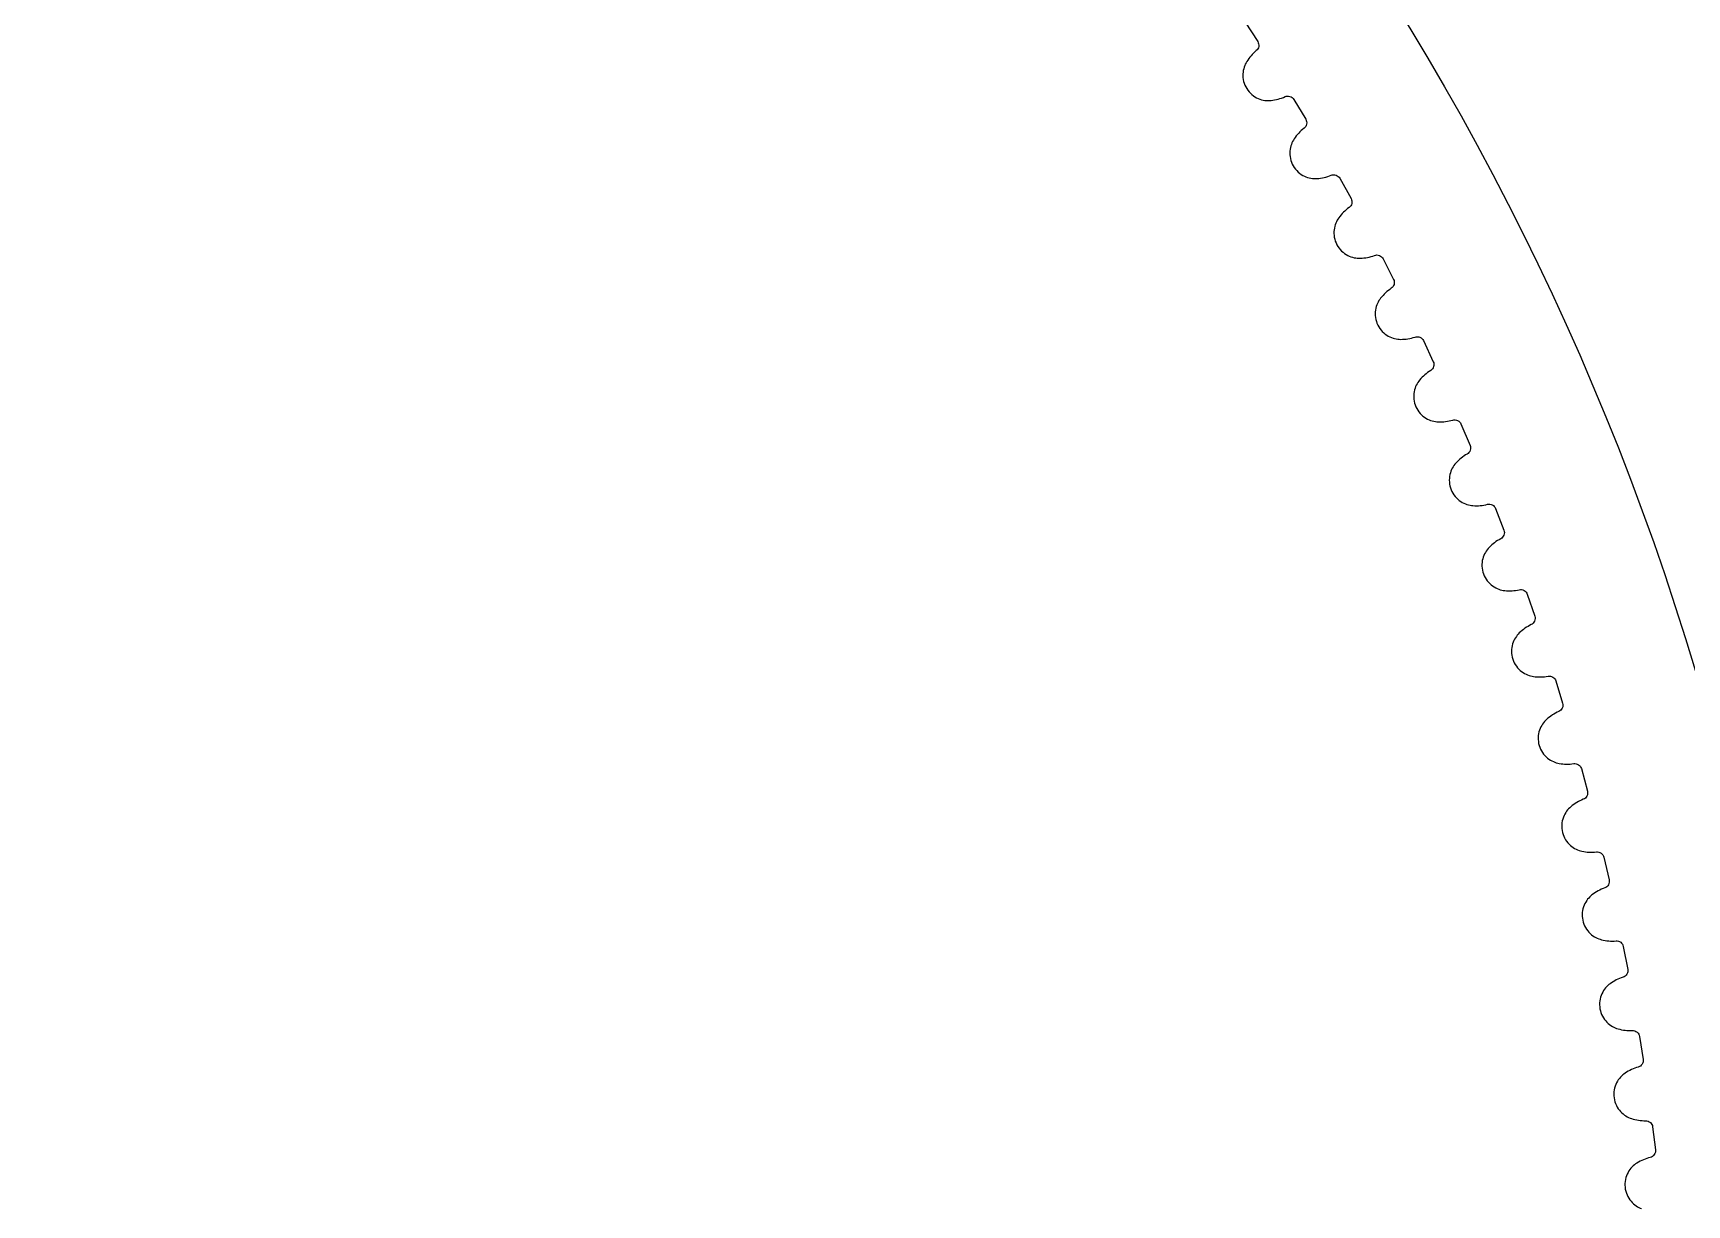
# Model space of a CAD drawing. Extents: x 0 to 297, y -130 to 79.
# Drawn here: x 110.75 to 146.79, y 0.33 to 25.87 of the extents above; entities that cross this region are included whole.
import ezdxf

# ---------------------------------------------------------------- set-up
doc = ezdxf.new("R2010")
doc.units = 0
doc.layers.get('0').update_dxf_attribs({"linetype": 'CONTINUOUS'})

msp = doc.modelspace()

# ---------------------------------------------------------------- linework, layer by layer
at = {"color": 7}
for p, q in [((137.1622, 26.106179), (137.439, 25.680079)), ((137.1622, 26.106179), (137.439, 25.680079)), ((138.2248, 24.422479), (138.4865, 23.986879)), ((138.2248, 24.422479), (138.4865, 23.986879)), ((139.228, 22.702579), (139.4743, 22.258179)), ((139.228, 22.702579), (139.4743, 22.258179)), ((140.1706, 20.948779), (140.4012, 20.496079)), ((140.1706, 20.948779), (140.4012, 20.496079)), ((141.0513, 19.163179), (141.2661, 18.702679)), ((141.0513, 19.163179), (141.2661, 18.702679)), ((141.8692, 17.347879), (142.0678, 16.880179)), ((141.8692, 17.347879), (142.0678, 16.880179)), ((142.6233, 15.505179), (142.8054, 15.030879)), ((142.6233, 15.505179), (142.8054, 15.030879)), ((143.3126, 13.637279), (143.478, 13.156879)), ((143.3126, 13.637279), (143.478, 13.156879)), ((143.9363, 11.746479), (144.0849, 11.260579)), ((143.9363, 11.746479), (144.0849, 11.260579)), ((144.4936, 9.835079), (144.6251, 9.344179)), ((144.4936, 9.835079), (144.6251, 9.344179)), ((144.9839, 7.905279), (145.0982, 7.410179)), ((144.9839, 7.905279), (145.0982, 7.410179)), ((145.4065, 5.959679), (145.5035, 5.460879)), ((145.4065, 5.959679), (145.5035, 5.460879)), ((145.761, 4.000429), (145.8405, 3.498559)), ((145.761, 4.000429), (145.8405, 3.498559)), ((146.0469, 2.030019), (146.1088, 1.525689)), ((146.0469, 2.030019), (146.1088, 1.525689))]:
    msp.add_line(p, q, dxfattribs=at)
for points in [[(89.4618, 54.826279), (122.5989, 54.826279), (149.4618, 27.963379), (149.4618, -5.173721)], [(89.4618, 54.826279), (122.5989, 54.826279), (149.4618, 27.963379), (149.4618, -5.173721)], [(137.439, 25.680079), (137.4584, 25.650479), (137.4658, 25.615779), (137.461, 25.576079)], [(137.439, 25.680079), (137.4584, 25.650479), (137.4658, 25.615779), (137.461, 25.576079)], [(137.2, 25.244679), (137.156, 25.174579), (137.1212, 25.082379), (137.1162, 24.976679)], [(137.2, 25.244679), (137.156, 25.174579), (137.1212, 25.082379), (137.1162, 24.976679)], [(137.4087, 25.483579), (137.3264, 25.415079), (137.2569, 25.335379), (137.2, 25.244679)], [(137.4087, 25.483579), (137.3264, 25.415079), (137.2569, 25.335379), (137.2, 25.244679)], [(137.4087, 25.483579), (137.3264, 25.415079), (137.2569, 25.335379), (137.2, 25.244679)], [(137.461, 25.576079), (137.4536, 25.536779), (137.4362, 25.505979), (137.4087, 25.483579)], [(137.461, 25.576079), (137.4536, 25.536779), (137.4362, 25.505979), (137.4087, 25.483579)], [(137.1162, 24.976679), (137.1106, 24.871679), (137.138, 24.754479), (137.1999, 24.656379)], [(137.1162, 24.976679), (137.1106, 24.871679), (137.138, 24.754479), (137.1999, 24.656379)], [(137.1999, 24.656379), (137.261, 24.557679), (137.3543, 24.481679), (137.4511, 24.440679)], [(137.1999, 24.656379), (137.261, 24.557679), (137.3543, 24.481679), (137.4511, 24.440679)], [(137.4511, 24.440679), (137.5483, 24.398779), (137.6464, 24.389679), (137.7287, 24.398579)], [(137.4511, 24.440679), (137.5483, 24.398779), (137.6464, 24.389679), (137.7287, 24.398579)], [(137.7287, 24.398579), (137.8352, 24.409879), (137.9373, 24.437479), (138.0349, 24.481379)], [(137.7287, 24.398579), (137.8352, 24.409879), (137.9373, 24.437479), (138.0349, 24.481379)], [(137.7287, 24.398579), (137.8352, 24.409879), (137.9373, 24.437479), (138.0349, 24.481379)], [(138.0349, 24.481379), (138.0671, 24.496279), (138.1025, 24.498479), (138.141, 24.487879)], [(138.0349, 24.481379), (138.0671, 24.496279), (138.1025, 24.498479), (138.141, 24.487879)], [(138.0349, 24.481379), (138.0671, 24.496279), (138.1025, 24.498479), (138.141, 24.487879)], [(138.141, 24.487879), (138.1788, 24.474779), (138.2067, 24.452979), (138.2248, 24.422479)], [(138.141, 24.487879), (138.1788, 24.474779), (138.2067, 24.452979), (138.2248, 24.422479)], [(138.141, 24.487879), (138.1788, 24.474779), (138.2067, 24.452979), (138.2248, 24.422479)], [(138.4494, 23.791579), (138.3648, 23.725979), (138.2925, 23.648779), (138.2325, 23.560079)], [(138.4494, 23.791579), (138.3648, 23.725979), (138.2925, 23.648779), (138.2325, 23.560079)], [(138.4494, 23.791579), (138.3648, 23.725979), (138.2925, 23.648779), (138.2325, 23.560079)], [(138.505, 23.882179), (138.4962, 23.843179), (138.4777, 23.812979), (138.4494, 23.791579)], [(138.505, 23.882179), (138.4962, 23.843179), (138.4777, 23.812979), (138.4494, 23.791579)], [(138.4865, 23.986879), (138.505, 23.956679), (138.5111, 23.921779), (138.505, 23.882179)], [(138.4865, 23.986879), (138.505, 23.956679), (138.5111, 23.921779), (138.505, 23.882179)], [(138.2325, 23.560079), (138.1861, 23.491579), (138.1481, 23.400679), (138.1394, 23.295179)], [(138.2325, 23.560079), (138.1861, 23.491579), (138.1481, 23.400679), (138.1394, 23.295179)], [(138.1394, 23.295179), (138.1302, 23.190479), (138.1534, 23.072379), (138.2119, 22.972179)], [(138.1394, 23.295179), (138.1302, 23.190479), (138.1534, 23.072379), (138.2119, 22.972179)], [(138.2119, 22.972179), (138.2695, 22.871379), (138.3601, 22.792179), (138.4554, 22.747879)], [(138.2119, 22.972179), (138.2695, 22.871379), (138.3601, 22.792179), (138.4554, 22.747879)], [(138.4554, 22.747879), (138.5511, 22.702579), (138.6488, 22.690079), (138.7314, 22.695979)], [(138.4554, 22.747879), (138.5511, 22.702579), (138.6488, 22.690079), (138.7314, 22.695979)], [(138.7314, 22.695979), (138.8382, 22.703679), (138.9412, 22.727679), (139.0403, 22.768079)], [(138.7314, 22.695979), (138.8382, 22.703679), (138.9412, 22.727679), (139.0403, 22.768079)], [(138.7314, 22.695979), (138.8382, 22.703679), (138.9412, 22.727679), (139.0403, 22.768079)], [(139.0403, 22.768079), (139.073, 22.781879), (139.1084, 22.782879), (139.1466, 22.770979)], [(139.0403, 22.768079), (139.073, 22.781879), (139.1084, 22.782879), (139.1466, 22.770979)], [(139.0403, 22.768079), (139.073, 22.781879), (139.1084, 22.782879), (139.1466, 22.770979)], [(139.1466, 22.770979), (139.1839, 22.756479), (139.211, 22.733679), (139.228, 22.702579)], [(139.1466, 22.770979), (139.1839, 22.756479), (139.211, 22.733679), (139.228, 22.702579)], [(139.1466, 22.770979), (139.1839, 22.756479), (139.211, 22.733679), (139.228, 22.702579)], [(139.4304, 22.064279), (139.3436, 22.001679), (139.2686, 21.927079), (139.2056, 21.840579)], [(139.4304, 22.064279), (139.3436, 22.001679), (139.2686, 21.927079), (139.2056, 21.840579)], [(139.4304, 22.064279), (139.3436, 22.001679), (139.2686, 21.927079), (139.2056, 21.840579)], [(139.4891, 22.152979), (139.479, 22.114279), (139.4594, 22.084679), (139.4304, 22.064279)], [(139.4891, 22.152979), (139.479, 22.114279), (139.4594, 22.084679), (139.4304, 22.064279)], [(139.4743, 22.258179), (139.4917, 22.227279), (139.4966, 22.192179), (139.4891, 22.152979)], [(139.4743, 22.258179), (139.4917, 22.227279), (139.4966, 22.192179), (139.4891, 22.152979)], [(139.2056, 21.840579), (139.1568, 21.773679), (139.1156, 21.684179), (139.1033, 21.579079)], [(139.2056, 21.840579), (139.1568, 21.773679), (139.1156, 21.684179), (139.1033, 21.579079)], [(139.1033, 21.579079), (139.0904, 21.474679), (139.1095, 21.355879), (139.1645, 21.253679)], [(139.1033, 21.579079), (139.0904, 21.474679), (139.1095, 21.355879), (139.1645, 21.253679)], [(139.1645, 21.253679), (139.2185, 21.150979), (139.3063, 21.068679), (139.4, 21.020979)], [(139.1645, 21.253679), (139.2185, 21.150979), (139.3063, 21.068679), (139.4, 21.020979)], [(139.4, 21.020979), (139.494, 20.972479), (139.5913, 20.956479), (139.674, 20.959579)], [(139.4, 21.020979), (139.494, 20.972479), (139.5913, 20.956479), (139.674, 20.959579)], [(139.674, 20.959579), (139.781, 20.963479), (139.8848, 20.983879), (139.9853, 21.020879)], [(139.674, 20.959579), (139.781, 20.963479), (139.8848, 20.983879), (139.9853, 21.020879)], [(139.674, 20.959579), (139.781, 20.963479), (139.8848, 20.983879), (139.9853, 21.020879)], [(139.9853, 21.020879), (140.0184, 21.033479), (140.0538, 21.033179), (140.0915, 21.019979)], [(139.9853, 21.020879), (140.0184, 21.033479), (140.0538, 21.033179), (140.0915, 21.019979)], [(139.9853, 21.020879), (140.0184, 21.033479), (140.0538, 21.033179), (140.0915, 21.019979)], [(140.0915, 21.019979), (140.1283, 21.004179), (140.1547, 20.980479), (140.1706, 20.948779)], [(140.0915, 21.019979), (140.1283, 21.004179), (140.1547, 20.980479), (140.1706, 20.948779)], [(140.0915, 21.019979), (140.1283, 21.004179), (140.1547, 20.980479), (140.1706, 20.948779)], [(140.3506, 20.303879), (140.2616, 20.244279), (140.1841, 20.172379), (140.1181, 20.088079)], [(140.3506, 20.303879), (140.2616, 20.244279), (140.1841, 20.172379), (140.1181, 20.088079)], [(140.3506, 20.303879), (140.2616, 20.244279), (140.1841, 20.172379), (140.1181, 20.088079)], [(140.4123, 20.390379), (140.4009, 20.352079), (140.3803, 20.323179), (140.3506, 20.303879)], [(140.4123, 20.390379), (140.4009, 20.352079), (140.3803, 20.323179), (140.3506, 20.303879)], [(140.4012, 20.496079), (140.4175, 20.464579), (140.4212, 20.429379), (140.4123, 20.390379)], [(140.4012, 20.496079), (140.4175, 20.464579), (140.4212, 20.429379), (140.4123, 20.390379)], [(140.0067, 19.830279), (139.9902, 19.726479), (140.0051, 19.606979), (140.0565, 19.502979)], [(140.0067, 19.830279), (139.9902, 19.726479), (140.0051, 19.606979), (140.0565, 19.502979)], [(140.1181, 20.088079), (140.067, 20.022979), (140.0227, 19.934879), (140.0067, 19.830279)], [(140.1181, 20.088079), (140.067, 20.022979), (140.0227, 19.934879), (140.0067, 19.830279)], [(140.0565, 19.502979), (140.1069, 19.398379), (140.1918, 19.313079), (140.2838, 19.262279)], [(140.0565, 19.502979), (140.1069, 19.398379), (140.1918, 19.313079), (140.2838, 19.262279)], [(140.2838, 19.262279), (140.3761, 19.210379), (140.4727, 19.191079), (140.5555, 19.191279)], [(140.2838, 19.262279), (140.3761, 19.210379), (140.4727, 19.191079), (140.5555, 19.191279)], [(140.5555, 19.191279), (140.6625, 19.191379), (140.7669, 19.208179), (140.8687, 19.241679)], [(140.5555, 19.191279), (140.6625, 19.191379), (140.7669, 19.208179), (140.8687, 19.241679)], [(140.5555, 19.191279), (140.6625, 19.191379), (140.7669, 19.208179), (140.8687, 19.241679)], [(140.8687, 19.241679), (140.9022, 19.253079), (140.9376, 19.251579), (140.9749, 19.236979)], [(140.8687, 19.241679), (140.9022, 19.253079), (140.9376, 19.251579), (140.9749, 19.236979)], [(140.8687, 19.241679), (140.9022, 19.253079), (140.9376, 19.251579), (140.9749, 19.236979)], [(140.9749, 19.236979), (141.011, 19.219979), (141.0365, 19.195379), (141.0513, 19.163179)], [(140.9749, 19.236979), (141.011, 19.219979), (141.0365, 19.195379), (141.0513, 19.163179)], [(140.9749, 19.236979), (141.011, 19.219979), (141.0365, 19.195379), (141.0513, 19.163179)], [(141.2087, 18.512279), (141.1177, 18.455879), (141.0378, 18.386679), (140.9688, 18.304779)], [(141.2087, 18.512279), (141.1177, 18.455879), (141.0378, 18.386679), (140.9688, 18.304779)], [(141.2087, 18.512279), (141.1177, 18.455879), (141.0378, 18.386679), (140.9688, 18.304779)], [(141.2735, 18.596679), (141.2607, 18.558779), (141.2391, 18.530679), (141.2087, 18.512279)], [(141.2735, 18.596679), (141.2607, 18.558779), (141.2391, 18.530679), (141.2087, 18.512279)], [(141.2661, 18.702679), (141.2812, 18.670679), (141.2837, 18.635279), (141.2735, 18.596679)], [(141.2661, 18.702679), (141.2812, 18.670679), (141.2837, 18.635279), (141.2735, 18.596679)], [(140.8486, 18.051079), (140.8284, 17.947879), (140.8392, 17.827979), (140.8869, 17.722179)], [(140.8486, 18.051079), (140.8284, 17.947879), (140.8392, 17.827979), (140.8869, 17.722179)], [(140.9688, 18.304779), (140.9155, 18.241479), (140.8682, 18.155079), (140.8486, 18.051079)], [(140.9688, 18.304779), (140.9155, 18.241479), (140.8682, 18.155079), (140.8486, 18.051079)], [(140.8869, 17.722179), (140.9336, 17.615979), (141.0155, 17.527779), (141.1057, 17.473679)], [(140.8869, 17.722179), (140.9336, 17.615979), (141.0155, 17.527779), (141.1057, 17.473679)], [(141.1057, 17.473679), (141.196, 17.418679), (141.2919, 17.395979), (141.3747, 17.393279)], [(141.1057, 17.473679), (141.196, 17.418679), (141.2919, 17.395979), (141.3747, 17.393279)], [(141.3747, 17.393279), (141.4817, 17.389679), (141.5866, 17.402779), (141.6894, 17.432679)], [(141.3747, 17.393279), (141.4817, 17.389679), (141.5866, 17.402779), (141.6894, 17.432679)], [(141.3747, 17.393279), (141.4817, 17.389679), (141.5866, 17.402779), (141.6894, 17.432679)], [(141.6894, 17.432679), (141.7233, 17.442979), (141.7587, 17.440179), (141.7954, 17.424379)], [(141.6894, 17.432679), (141.7233, 17.442979), (141.7587, 17.440179), (141.7954, 17.424379)], [(141.6894, 17.432679), (141.7233, 17.442979), (141.7587, 17.440179), (141.7954, 17.424379)], [(141.7954, 17.424379), (141.831, 17.406079), (141.8556, 17.380679), (141.8692, 17.347879)], [(141.7954, 17.424379), (141.831, 17.406079), (141.8556, 17.380679), (141.8692, 17.347879)], [(141.7954, 17.424379), (141.831, 17.406079), (141.8556, 17.380679), (141.8692, 17.347879)], [(142.0039, 16.691979), (141.9109, 16.638779), (141.8286, 16.572379), (141.7568, 16.492879)], [(142.0039, 16.691979), (141.9109, 16.638779), (141.8286, 16.572379), (141.7568, 16.492879)], [(142.0039, 16.691979), (141.9109, 16.638779), (141.8286, 16.572379), (141.7568, 16.492879)], [(142.0715, 16.773979), (142.0574, 16.736579), (142.0348, 16.709179), (142.0039, 16.691979)], [(142.0715, 16.773979), (142.0574, 16.736579), (142.0348, 16.709179), (142.0039, 16.691979)], [(142.0678, 16.880179), (142.0818, 16.847679), (142.0831, 16.812279), (142.0715, 16.773979)], [(142.0678, 16.880179), (142.0818, 16.847679), (142.0831, 16.812279), (142.0715, 16.773979)], [(141.6278, 16.243579), (141.604, 16.141079), (141.6106, 16.020979), (141.6546, 15.913579)], [(141.6278, 16.243579), (141.604, 16.141079), (141.6106, 16.020979), (141.6546, 15.913579)], [(141.7568, 16.492879), (141.7013, 16.431579), (141.651, 16.346779), (141.6278, 16.243579)], [(141.7568, 16.492879), (141.7013, 16.431579), (141.651, 16.346779), (141.6278, 16.243579)], [(141.6546, 15.913579), (141.6976, 15.805779), (141.7763, 15.714679), (141.8646, 15.657579)], [(141.6546, 15.913579), (141.6976, 15.805779), (141.7763, 15.714679), (141.8646, 15.657579)], [(141.8646, 15.657579), (141.953, 15.599379), (142.048, 15.573379), (142.1306, 15.567779)], [(141.8646, 15.657579), (141.953, 15.599379), (142.048, 15.573379), (142.1306, 15.567779)], [(142.1306, 15.567779), (142.2374, 15.560479), (142.3428, 15.569979), (142.4466, 15.596179)], [(142.1306, 15.567779), (142.2374, 15.560479), (142.3428, 15.569979), (142.4466, 15.596179)], [(142.1306, 15.567779), (142.2374, 15.560479), (142.3428, 15.569979), (142.4466, 15.596179)], [(142.4466, 15.596179), (142.4808, 15.605279), (142.516, 15.601279), (142.5522, 15.584179)], [(142.4466, 15.596179), (142.4808, 15.605279), (142.516, 15.601279), (142.5522, 15.584179)], [(142.4466, 15.596179), (142.4808, 15.605279), (142.516, 15.601279), (142.5522, 15.584179)], [(142.5522, 15.584179), (142.5871, 15.564679), (142.6108, 15.538379), (142.6233, 15.505179)], [(142.5522, 15.584179), (142.5871, 15.564679), (142.6108, 15.538379), (142.6233, 15.505179)], [(142.5522, 15.584179), (142.5871, 15.564679), (142.6108, 15.538379), (142.6233, 15.505179)], [(142.7349, 14.844979), (142.6402, 14.794979), (142.5556, 14.731579), (142.4811, 14.654679)], [(142.7349, 14.844979), (142.6402, 14.794979), (142.5556, 14.731579), (142.4811, 14.654679)], [(142.7349, 14.844979), (142.6402, 14.794979), (142.5556, 14.731579), (142.4811, 14.654679)], [(142.8054, 14.924579), (142.79, 14.887679), (142.7665, 14.861079), (142.7349, 14.844979)], [(142.8054, 14.924579), (142.79, 14.887679), (142.7665, 14.861079), (142.7349, 14.844979)], [(142.8054, 15.030879), (142.8183, 14.997779), (142.8183, 14.962379), (142.8054, 14.924579)], [(142.8054, 15.030879), (142.8183, 14.997779), (142.8183, 14.962379), (142.8054, 14.924579)], [(142.4811, 14.654679), (142.4235, 14.595279), (142.3703, 14.512279), (142.3435, 14.409979)], [(142.4811, 14.654679), (142.4235, 14.595279), (142.3703, 14.512279), (142.3435, 14.409979)], [(142.3435, 14.409979), (142.3162, 14.308379), (142.3186, 14.188079), (142.3588, 14.079179)], [(142.3435, 14.409979), (142.3162, 14.308379), (142.3186, 14.188079), (142.3588, 14.079179)], [(142.3588, 14.079179), (142.3979, 13.969979), (142.4734, 13.876279), (142.5597, 13.815979)], [(142.3588, 14.079179), (142.3979, 13.969979), (142.4734, 13.876279), (142.5597, 13.815979)], [(142.5597, 13.815979), (142.646, 13.754879), (142.7401, 13.725479), (142.8224, 13.717079)], [(142.5597, 13.815979), (142.646, 13.754879), (142.7401, 13.725479), (142.8224, 13.717079)], [(142.8224, 13.717079), (142.9289, 13.705979), (143.0345, 13.711779), (143.1391, 13.734379)], [(142.8224, 13.717079), (142.9289, 13.705979), (143.0345, 13.711779), (143.1391, 13.734379)], [(142.8224, 13.717079), (142.9289, 13.705979), (143.0345, 13.711779), (143.1391, 13.734379)], [(143.1391, 13.734379), (143.1737, 13.742279), (143.2087, 13.737079), (143.2443, 13.718679)], [(143.1391, 13.734379), (143.1737, 13.742279), (143.2087, 13.737079), (143.2443, 13.718679)], [(143.1391, 13.734379), (143.1737, 13.742279), (143.2087, 13.737079), (143.2443, 13.718679)], [(143.2443, 13.718679), (143.2785, 13.697979), (143.3013, 13.670879), (143.3126, 13.637279)], [(143.2443, 13.718679), (143.2785, 13.697979), (143.3013, 13.670879), (143.3126, 13.637279)], [(143.2443, 13.718679), (143.2785, 13.697979), (143.3013, 13.670879), (143.3126, 13.637279)], [(143.4743, 13.050579), (143.4576, 13.014279), (143.4332, 12.988579), (143.4011, 12.973579)], [(143.4743, 13.050579), (143.4576, 13.014279), (143.4332, 12.988579), (143.4011, 12.973579)], [(143.478, 13.156879), (143.4898, 13.123379), (143.4885, 13.087979), (143.4743, 13.050579)], [(143.478, 13.156879), (143.4898, 13.123379), (143.4885, 13.087979), (143.4743, 13.050579)], [(143.1408, 12.792179), (143.0812, 12.734879), (143.0251, 12.653779), (142.9947, 12.552479)], [(143.1408, 12.792179), (143.0812, 12.734879), (143.0251, 12.653779), (142.9947, 12.552479)], [(143.4011, 12.973579), (143.3047, 12.926979), (143.218, 12.866479), (143.1408, 12.792179)], [(143.4011, 12.973579), (143.3047, 12.926979), (143.218, 12.866479), (143.1408, 12.792179)], [(143.4011, 12.973579), (143.3047, 12.926979), (143.218, 12.866479), (143.1408, 12.792179)], [(142.9947, 12.552479), (142.9639, 12.451879), (142.9621, 12.331579), (142.9985, 12.221379)], [(142.9947, 12.552479), (142.9639, 12.451879), (142.9621, 12.331579), (142.9985, 12.221379)], [(142.9985, 12.221379), (143.0338, 12.110879), (143.106, 12.014579), (143.19, 11.951379)], [(142.9985, 12.221379), (143.0338, 12.110879), (143.106, 12.014579), (143.19, 11.951379)], [(143.19, 11.951379), (143.2742, 11.887179), (143.3672, 11.854579), (143.4492, 11.843279)], [(143.19, 11.951379), (143.2742, 11.887179), (143.3672, 11.854579), (143.4492, 11.843279)], [(143.4492, 11.843279), (143.5552, 11.828479), (143.6609, 11.830579), (143.7663, 11.849579)], [(143.4492, 11.843279), (143.5552, 11.828479), (143.6609, 11.830579), (143.7663, 11.849579)], [(143.4492, 11.843279), (143.5552, 11.828479), (143.6609, 11.830579), (143.7663, 11.849579)], [(143.7663, 11.849579), (143.8011, 11.856279), (143.836, 11.849779), (143.8708, 11.830279)], [(143.7663, 11.849579), (143.8011, 11.856279), (143.836, 11.849779), (143.8708, 11.830279)], [(143.7663, 11.849579), (143.8011, 11.856279), (143.836, 11.849779), (143.8708, 11.830279)], [(143.8708, 11.830279), (143.9043, 11.808379), (143.9261, 11.780479), (143.9363, 11.746479)], [(143.8708, 11.830279), (143.9043, 11.808379), (143.9261, 11.780479), (143.9363, 11.746479)], [(143.8708, 11.830279), (143.9043, 11.808379), (143.9261, 11.780479), (143.9363, 11.746479)], [(144.0849, 11.260579), (144.0954, 11.226679), (144.093, 11.191379), (144.0774, 11.154479)], [(144.0849, 11.260579), (144.0954, 11.226679), (144.093, 11.191379), (144.0774, 11.154479)], [(143.7351, 10.907879), (143.6735, 10.852679), (143.6146, 10.773579), (143.5808, 10.673379)], [(143.7351, 10.907879), (143.6735, 10.852679), (143.6146, 10.773579), (143.5808, 10.673379)], [(144.0016, 11.079979), (143.9036, 11.036779), (143.8148, 10.979479), (143.7351, 10.907879)], [(144.0016, 11.079979), (143.9036, 11.036779), (143.8148, 10.979479), (143.7351, 10.907879)], [(144.0016, 11.079979), (143.9036, 11.036779), (143.8148, 10.979479), (143.7351, 10.907879)], [(144.0774, 11.154479), (144.0595, 11.118779), (144.0342, 11.093979), (144.0016, 11.079979)], [(144.0774, 11.154479), (144.0595, 11.118779), (144.0342, 11.093979), (144.0016, 11.079979)], [(143.5808, 10.673379), (143.5464, 10.573979), (143.5404, 10.453779), (143.5729, 10.342379)], [(143.5808, 10.673379), (143.5464, 10.573979), (143.5404, 10.453779), (143.5729, 10.342379)], [(143.5729, 10.342379), (143.6044, 10.230679), (143.6732, 10.131979), (143.755, 10.065879)], [(143.5729, 10.342379), (143.6044, 10.230679), (143.6732, 10.131979), (143.755, 10.065879)], [(143.755, 10.065879), (143.8368, 9.998779), (143.9286, 9.962979), (144.0102, 9.948779)], [(143.755, 10.065879), (143.8368, 9.998779), (143.9286, 9.962979), (144.0102, 9.948779)], [(144.0102, 9.948779), (144.1156, 9.930379), (144.2214, 9.928779), (144.3274, 9.943979)], [(144.0102, 9.948779), (144.1156, 9.930379), (144.2214, 9.928779), (144.3274, 9.943979)], [(144.0102, 9.948779), (144.1156, 9.930379), (144.2214, 9.928779), (144.3274, 9.943979)], [(144.3274, 9.943979), (144.3624, 9.949479), (144.397, 9.941779), (144.4311, 9.920979)], [(144.3274, 9.943979), (144.3624, 9.949479), (144.397, 9.941779), (144.4311, 9.920979)], [(144.3274, 9.943979), (144.3624, 9.949479), (144.397, 9.941779), (144.4311, 9.920979)], [(144.4311, 9.920979), (144.4638, 9.897979), (144.4847, 9.869279), (144.4936, 9.835079)], [(144.4311, 9.920979), (144.4638, 9.897979), (144.4847, 9.869279), (144.4936, 9.835079)], [(144.4311, 9.920979), (144.4638, 9.897979), (144.4847, 9.869279), (144.4936, 9.835079)], [(144.5356, 9.166679), (144.4362, 9.126979), (144.3454, 9.072679), (144.2633, 9.003979)], [(144.5356, 9.166679), (144.4362, 9.126979), (144.3454, 9.072679), (144.2633, 9.003979)], [(144.5356, 9.166679), (144.4362, 9.126979), (144.3454, 9.072679), (144.2633, 9.003979)], [(144.614, 9.238479), (144.5948, 9.203379), (144.5687, 9.179479), (144.5356, 9.166679)], [(144.614, 9.238479), (144.5948, 9.203379), (144.5687, 9.179479), (144.5356, 9.166679)], [(144.6251, 9.344179), (144.6345, 9.310079), (144.6308, 9.274779), (144.614, 9.238479)], [(144.6251, 9.344179), (144.6345, 9.310079), (144.6308, 9.274779), (144.614, 9.238479)], [(144.1008, 8.774979), (144.0631, 8.676879), (144.0529, 8.556979), (144.0815, 8.444479)], [(144.1008, 8.774979), (144.0631, 8.676879), (144.0529, 8.556979), (144.0815, 8.444479)], [(144.2633, 9.003979), (144.1998, 8.950979), (144.1382, 8.873979), (144.1008, 8.774979)], [(144.2633, 9.003979), (144.1998, 8.950979), (144.1382, 8.873979), (144.1008, 8.774979)], [(144.0815, 8.444479), (144.109, 8.331779), (144.1743, 8.230679), (144.2537, 8.161779)], [(144.0815, 8.444479), (144.109, 8.331779), (144.1743, 8.230679), (144.2537, 8.161779)], [(144.2537, 8.161779), (144.3332, 8.091879), (144.4237, 8.052879), (144.5047, 8.035879)], [(144.2537, 8.161779), (144.3332, 8.091879), (144.4237, 8.052879), (144.5047, 8.035879)], [(144.5047, 8.035879), (144.6095, 8.013779), (144.7151, 8.008479), (144.8215, 8.019979)], [(144.5047, 8.035879), (144.6095, 8.013779), (144.7151, 8.008479), (144.8215, 8.019979)], [(144.5047, 8.035879), (144.6095, 8.013779), (144.7151, 8.008479), (144.8215, 8.019979)], [(144.8215, 8.019979), (144.8567, 8.024279), (144.891, 8.015379), (144.9244, 7.993379)], [(144.8215, 8.019979), (144.8567, 8.024279), (144.891, 8.015379), (144.9244, 7.993379)], [(144.8215, 8.019979), (144.8567, 8.024279), (144.891, 8.015379), (144.9244, 7.993379)], [(144.9244, 7.993379), (144.9563, 7.969279), (144.9761, 7.939879), (144.9839, 7.905279)], [(144.9244, 7.993379), (144.9563, 7.969279), (144.9761, 7.939879), (144.9839, 7.905279)], [(144.9244, 7.993379), (144.9563, 7.969279), (144.9761, 7.939879), (144.9839, 7.905279)], [(145.0026, 7.235979), (144.9018, 7.199679), (144.8092, 7.148579), (144.7247, 7.082779)], [(145.0026, 7.235979), (144.9018, 7.199679), (144.8092, 7.148579), (144.7247, 7.082779)], [(145.0026, 7.235979), (144.9018, 7.199679), (144.8092, 7.148579), (144.7247, 7.082779)], [(145.0834, 7.304979), (145.063, 7.270579), (145.036, 7.247579), (145.0026, 7.235979)], [(145.0834, 7.304979), (145.063, 7.270579), (145.036, 7.247579), (145.0026, 7.235979)], [(145.0982, 7.410179), (145.1064, 7.375679), (145.1014, 7.340679), (145.0834, 7.304979)], [(145.0982, 7.410179), (145.1064, 7.375679), (145.1014, 7.340679), (145.0834, 7.304979)], [(144.5544, 6.859679), (144.5132, 6.762879), (144.4988, 6.643379), (144.5235, 6.529979)], [(144.5544, 6.859679), (144.5132, 6.762879), (144.4988, 6.643379), (144.5235, 6.529979)], [(144.7247, 7.082779), (144.6594, 7.031979), (144.5952, 6.957279), (144.5544, 6.859679)], [(144.7247, 7.082779), (144.6594, 7.031979), (144.5952, 6.957279), (144.5544, 6.859679)], [(144.5235, 6.529979), (144.5471, 6.416379), (144.6088, 6.313079), (144.6858, 6.241379)], [(144.5235, 6.529979), (144.5471, 6.416379), (144.6088, 6.313079), (144.6858, 6.241379)], [(144.6858, 6.241379), (144.7627, 6.168879), (144.8518, 6.126679), (144.9322, 6.106879)], [(144.6858, 6.241379), (144.7627, 6.168879), (144.8518, 6.126679), (144.9322, 6.106879)], [(144.9322, 6.106879), (145.0361, 6.081079), (145.1415, 6.072079), (145.2483, 6.079979)], [(144.9322, 6.106879), (145.0361, 6.081079), (145.1415, 6.072079), (145.2483, 6.079979)], [(144.9322, 6.106879), (145.0361, 6.081079), (145.1415, 6.072079), (145.2483, 6.079979)], [(145.2483, 6.079979), (145.2836, 6.082979), (145.3176, 6.072879), (145.3502, 6.049779)], [(145.2483, 6.079979), (145.2836, 6.082979), (145.3176, 6.072879), (145.3502, 6.049779)], [(145.2483, 6.079979), (145.2836, 6.082979), (145.3176, 6.072879), (145.3502, 6.049779)], [(145.3502, 6.049779), (145.3812, 6.024579), (145.4, 5.994479), (145.4065, 5.959679)], [(145.3502, 6.049779), (145.3812, 6.024579), (145.4, 5.994479), (145.4065, 5.959679)], [(145.3502, 6.049779), (145.3812, 6.024579), (145.4, 5.994479), (145.4065, 5.959679)], [(145.5035, 5.460879), (145.5105, 5.426079), (145.5043, 5.391179), (145.485, 5.356179)], [(145.5035, 5.460879), (145.5105, 5.426079), (145.5043, 5.391179), (145.485, 5.356179)], [(145.1188, 5.146679), (145.0517, 5.098179), (144.9849, 5.025779), (144.9408, 4.929579)], [(145.1188, 5.146679), (145.0517, 5.098179), (144.9849, 5.025779), (144.9408, 4.929579)], [(145.4018, 5.289979), (145.2999, 5.257279), (145.2055, 5.209479), (145.1188, 5.146679)], [(145.4018, 5.289979), (145.2999, 5.257279), (145.2055, 5.209479), (145.1188, 5.146679)], [(145.4018, 5.289979), (145.2999, 5.257279), (145.2055, 5.209479), (145.1188, 5.146679)], [(145.485, 5.356179), (145.4634, 5.322479), (145.4357, 5.300479), (145.4018, 5.289979)], [(145.485, 5.356179), (145.4634, 5.322479), (145.4357, 5.300479), (145.4018, 5.289979)], [(144.9408, 4.929579), (144.8962, 4.834379), (144.8777, 4.715429), (144.8984, 4.601239)], [(144.9408, 4.929579), (144.8962, 4.834379), (144.8777, 4.715429), (144.8984, 4.601239)], [(144.8984, 4.601239), (144.918, 4.486869), (144.9761, 4.381459), (145.0505, 4.307179)], [(144.8984, 4.601239), (144.918, 4.486869), (144.9761, 4.381459), (145.0505, 4.307179)], [(145.0505, 4.307179), (145.1249, 4.231949), (145.2125, 4.186719), (145.2921, 4.164089)], [(145.0505, 4.307179), (145.1249, 4.231949), (145.2125, 4.186719), (145.2921, 4.164089)], [(145.2921, 4.164089), (145.395, 4.134709), (145.5, 4.122079), (145.607, 4.126179)], [(145.2921, 4.164089), (145.395, 4.134709), (145.5, 4.122079), (145.607, 4.126179)], [(145.2921, 4.164089), (145.395, 4.134709), (145.5, 4.122079), (145.607, 4.126179)], [(145.607, 4.126179), (145.6424, 4.127959), (145.676, 4.116719), (145.7078, 4.092479)], [(145.607, 4.126179), (145.6424, 4.127959), (145.676, 4.116719), (145.7078, 4.092479)], [(145.607, 4.126179), (145.6424, 4.127959), (145.676, 4.116719), (145.7078, 4.092479)], [(145.7078, 4.092479), (145.7379, 4.066149), (145.7557, 4.035469), (145.761, 4.000429)], [(145.7078, 4.092479), (145.7379, 4.066149), (145.7557, 4.035469), (145.761, 4.000429)], [(145.7078, 4.092479), (145.7379, 4.066149), (145.7557, 4.035469), (145.761, 4.000429)], [(145.7329, 3.331369), (145.6299, 3.302219), (145.5339, 3.257759), (145.4451, 3.197999)], [(145.7329, 3.331369), (145.6299, 3.302219), (145.5339, 3.257759), (145.4451, 3.197999)], [(145.7329, 3.331369), (145.6299, 3.302219), (145.5339, 3.257759), (145.4451, 3.197999)], [(145.8184, 3.394589), (145.7956, 3.361699), (145.7671, 3.340629), (145.7329, 3.331369)], [(145.8184, 3.394589), (145.7956, 3.361699), (145.7671, 3.340629), (145.7329, 3.331369)], [(145.8405, 3.498559), (145.8462, 3.463579), (145.8389, 3.428929), (145.8184, 3.394589)], [(145.8405, 3.498559), (145.8462, 3.463579), (145.8389, 3.428929), (145.8184, 3.394589)], [(145.2596, 2.987259), (145.2117, 2.893619), (145.1891, 2.775419), (145.2058, 2.660579)], [(145.2596, 2.987259), (145.2117, 2.893619), (145.1891, 2.775419), (145.2058, 2.660579)], [(145.4451, 3.197999), (145.3764, 3.151879), (145.3071, 3.081809), (145.2596, 2.987259)], [(145.4451, 3.197999), (145.3764, 3.151879), (145.3071, 3.081809), (145.2596, 2.987259)], [(145.2058, 2.660579), (145.2214, 2.545589), (145.2757, 2.438219), (145.3475, 2.361389)], [(145.2058, 2.660579), (145.2214, 2.545589), (145.2757, 2.438219), (145.3475, 2.361389)], [(145.3475, 2.361389), (145.4193, 2.283599), (145.5052, 2.235339), (145.5839, 2.209949)], [(145.3475, 2.361389), (145.4193, 2.283599), (145.5052, 2.235339), (145.5839, 2.209949)], [(145.5839, 2.209949), (145.6858, 2.176999), (145.7903, 2.160709), (145.8974, 2.161079)], [(145.5839, 2.209949), (145.6858, 2.176999), (145.7903, 2.160709), (145.8974, 2.161079)], [(145.5839, 2.209949), (145.6858, 2.176999), (145.7903, 2.160709), (145.8974, 2.161079)], [(145.8974, 2.161079), (145.9328, 2.161609), (145.966, 2.149209), (145.997, 2.123869)], [(145.8974, 2.161079), (145.9328, 2.161609), (145.966, 2.149209), (145.997, 2.123869)], [(145.8974, 2.161079), (145.9328, 2.161609), (145.966, 2.149209), (145.997, 2.123869)], [(145.997, 2.123869), (146.0261, 2.096509), (146.0428, 2.065229), (146.0469, 2.030019)], [(145.997, 2.123869), (146.0261, 2.096509), (146.0428, 2.065229), (146.0469, 2.030019)], [(145.997, 2.123869), (146.0261, 2.096509), (146.0428, 2.065229), (146.0469, 2.030019)], [(146.1088, 1.525689), (146.1133, 1.490529), (146.1048, 1.456149), (146.0831, 1.422549)], [(146.1088, 1.525689), (146.1133, 1.490529), (146.1048, 1.456149), (146.0831, 1.422549)], [(145.7032, 1.239109), (145.6329, 1.195419), (145.5612, 1.127799), (145.5104, 1.034979)], [(145.7032, 1.239109), (145.6329, 1.195419), (145.5612, 1.127799), (145.5104, 1.034979)], [(145.9955, 1.362359), (145.8915, 1.336809), (145.794, 1.295729), (145.7032, 1.239109)], [(145.9955, 1.362359), (145.8915, 1.336809), (145.794, 1.295729), (145.7032, 1.239109)], [(145.9955, 1.362359), (145.8915, 1.336809), (145.794, 1.295729), (145.7032, 1.239109)], [(146.0831, 1.422549), (146.0592, 1.390479), (146.03, 1.370409), (145.9955, 1.362359)], [(146.0831, 1.422549), (146.0592, 1.390479), (146.03, 1.370409), (145.9955, 1.362359)], [(145.5104, 1.034979), (145.4593, 0.943059), (145.4325, 0.825719), (145.4452, 0.710369)], [(145.5104, 1.034979), (145.4593, 0.943059), (145.4325, 0.825719), (145.4452, 0.710369)], [(145.4452, 0.710369), (145.4568, 0.594909), (145.5074, 0.485699), (145.5765, 0.406409)], [(145.4452, 0.710369), (145.4568, 0.594909), (145.5074, 0.485699), (145.5765, 0.406409)], [(145.5765, 0.406409), (145.6454, 0.326169), (145.7296, 0.274939), (145.8074, 0.246819)], [(145.5765, 0.406409), (145.6454, 0.326169), (145.7296, 0.274939), (145.8074, 0.246819)]]:
    msp.add_open_spline(points, degree=3, dxfattribs=at)

doc.saveas('drawing.dxf')
